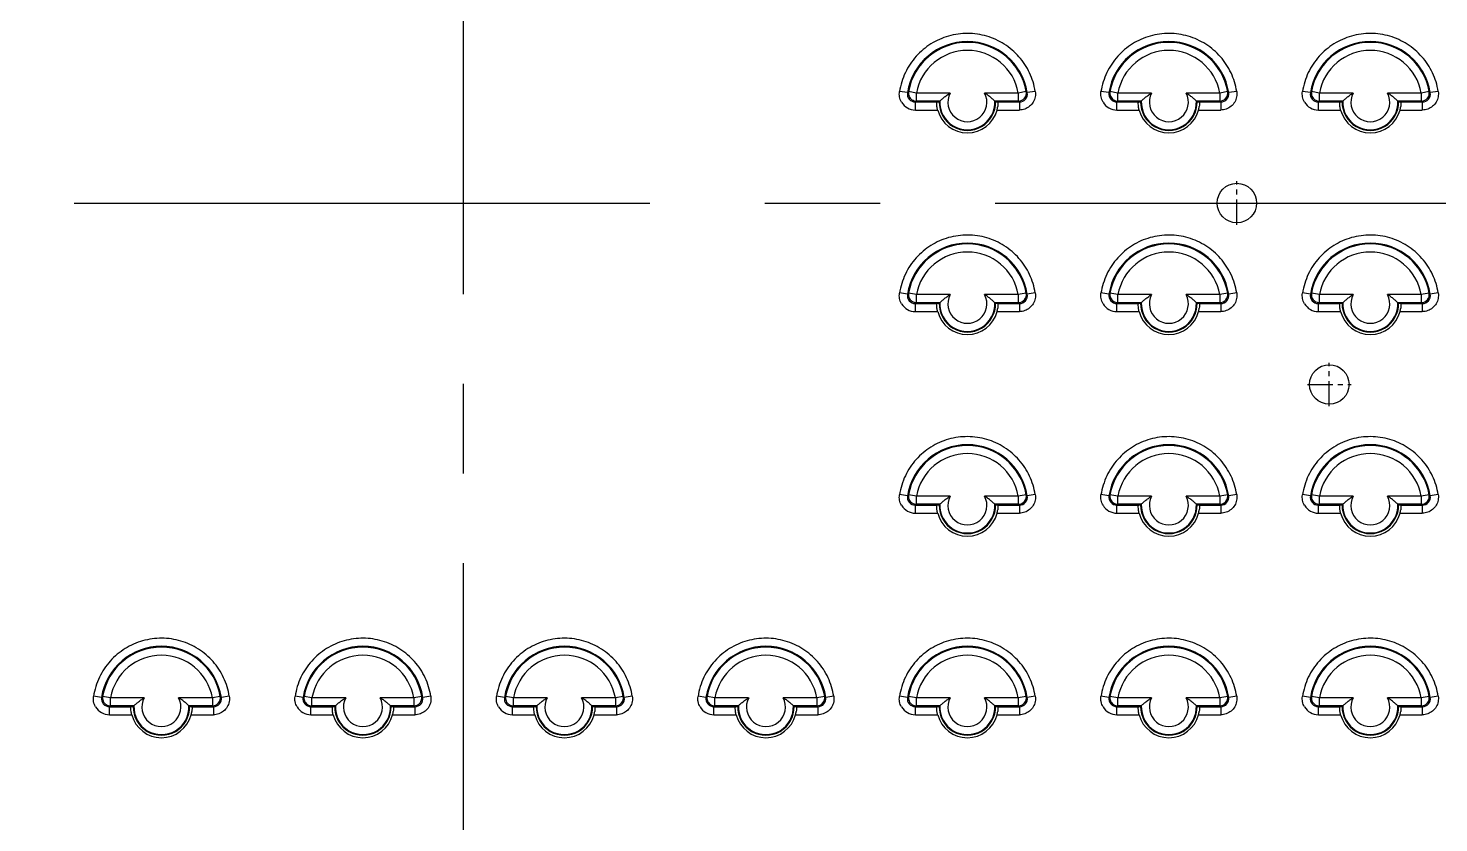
# Model space of a CAD drawing. Header units: millimetres. Extents: x 2151 to 2806, y 681 to 1136.
# Drawn here: x 2588.9 to 2658.9, y 838.9 to 878.3 of the extents above; entities that cross this region are included whole.
import ezdxf

# ---------------------------------------------------------------- set-up
doc = ezdxf.new("R2010")
doc.units = ezdxf.units.MM
doc.linetypes.add('CENTER', pattern=[50.8, 31.75, -6.35, 6.35, -6.35])

msp = doc.modelspace()

# ---------------------------------------------------------------- linework, layer by layer
at = {"color": 1, "linetype": 'CENTER', "ltscale": 0.7}
msp.add_line((2610.463, 793.947), (2610.463, 943.723), dxfattribs=at)
at = {"color": 7, "linetype": 'Continuous'}
for p, q in [((2632.489, 875.072), (2632.094, 875.136)), ((2632.934, 875.052), (2632.541, 875.123)), ((2638.385, 875.123), (2637.991, 875.052)), ((2638.831, 875.136), (2638.437, 875.072)), ((2642.489, 875.072), (2642.094, 875.136)), ((2642.934, 875.052), (2642.541, 875.123)), ((2648.385, 875.123), (2647.991, 875.052)), ((2648.831, 875.136), (2648.437, 875.072)), ((2652.489, 875.072), (2652.094, 875.136)), ((2652.934, 875.052), (2652.541, 875.123)), ((2658.385, 875.123), (2657.991, 875.052)), ((2658.831, 875.136), (2658.437, 875.072)), ((2632.883, 874.609), (2633.952, 874.609)), ((2632.883, 874.21), (2632.883, 874.609)), ((2634.608, 875.052), (2632.934, 875.052)), ((2632.934, 874.652), (2632.934, 875.052)), ((2634.096, 874.652), (2632.934, 874.652)), ((2633.963, 874.62), (2634.063, 874.62)), ((2637.99, 875.052), (2636.317, 875.052)), ((2637.991, 874.652), (2636.83, 874.652)), ((2636.862, 874.62), (2636.962, 874.62)), ((2636.974, 874.609), (2638.042, 874.609)), ((2637.991, 875.052), (2637.991, 874.652)), ((2638.042, 874.609), (2638.042, 874.21)), ((2642.883, 874.609), (2643.952, 874.609)), ((2642.883, 874.21), (2642.883, 874.609)), ((2644.608, 875.052), (2642.934, 875.052)), ((2642.934, 874.652), (2642.934, 875.052)), ((2644.096, 874.652), (2642.934, 874.652)), ((2643.963, 874.62), (2644.063, 874.62)), ((2647.99, 875.052), (2646.317, 875.052)), ((2647.991, 874.652), (2646.83, 874.652)), ((2646.862, 874.62), (2646.962, 874.62)), ((2646.974, 874.609), (2648.042, 874.609)), ((2647.991, 875.052), (2647.991, 874.652)), ((2648.042, 874.609), (2648.042, 874.21)), ((2652.883, 874.609), (2653.952, 874.609)), ((2652.883, 874.21), (2652.883, 874.609)), ((2654.608, 875.052), (2652.934, 875.052)), ((2652.934, 874.652), (2652.934, 875.052)), ((2654.096, 874.652), (2652.934, 874.652)), ((2653.963, 874.62), (2654.063, 874.62)), ((2657.99, 875.052), (2656.317, 875.052)), ((2657.991, 874.652), (2656.83, 874.652)), ((2656.862, 874.62), (2656.962, 874.62)), ((2656.974, 874.609), (2658.042, 874.609)), ((2657.991, 875.052), (2657.991, 874.652)), ((2658.042, 874.609), (2658.042, 874.21)), ((2632.883, 874.21), (2633.988, 874.21)), ((2636.937, 874.21), (2638.042, 874.21)), ((2642.883, 874.21), (2643.988, 874.21)), ((2646.937, 874.21), (2648.042, 874.21)), ((2652.883, 874.21), (2653.988, 874.21)), ((2656.937, 874.21), (2658.042, 874.21)), ((2632.489, 865.072), (2632.094, 865.136)), ((2632.934, 865.052), (2632.541, 865.123)), ((2634.608, 865.052), (2632.934, 865.052)), ((2632.934, 864.652), (2632.934, 865.052)), ((2634.096, 864.652), (2632.934, 864.652)), ((2633.963, 864.62), (2634.063, 864.62)), ((2637.99, 865.052), (2636.317, 865.052)), ((2637.991, 864.652), (2636.83, 864.652)), ((2636.862, 864.62), (2636.962, 864.62)), ((2638.385, 865.123), (2637.991, 865.052)), ((2637.991, 865.052), (2637.991, 864.652)), ((2638.831, 865.136), (2638.437, 865.072)), ((2642.489, 865.072), (2642.094, 865.136)), ((2642.934, 865.052), (2642.541, 865.123)), ((2644.608, 865.052), (2642.934, 865.052)), ((2642.934, 864.652), (2642.934, 865.052)), ((2644.096, 864.652), (2642.934, 864.652)), ((2643.963, 864.62), (2644.063, 864.62)), ((2647.99, 865.052), (2646.317, 865.052)), ((2647.991, 864.652), (2646.83, 864.652)), ((2646.862, 864.62), (2646.962, 864.62)), ((2648.385, 865.123), (2647.991, 865.052)), ((2647.991, 865.052), (2647.991, 864.652)), ((2648.831, 865.136), (2648.437, 865.072)), ((2652.489, 865.072), (2652.094, 865.136)), ((2652.934, 865.052), (2652.541, 865.123)), ((2654.608, 865.052), (2652.934, 865.052)), ((2652.934, 864.652), (2652.934, 865.052)), ((2654.096, 864.652), (2652.934, 864.652)), ((2653.963, 864.62), (2654.063, 864.62)), ((2657.99, 865.052), (2656.317, 865.052)), ((2657.991, 864.652), (2656.83, 864.652)), ((2656.862, 864.62), (2656.962, 864.62)), ((2658.385, 865.123), (2657.991, 865.052)), ((2657.991, 865.052), (2657.991, 864.652)), ((2658.831, 865.136), (2658.437, 865.072)), ((2632.883, 864.609), (2633.952, 864.609)), ((2632.883, 864.21), (2632.883, 864.609)), ((2632.883, 864.21), (2633.988, 864.21)), ((2636.937, 864.21), (2638.042, 864.21)), ((2636.974, 864.609), (2638.042, 864.609)), ((2638.042, 864.609), (2638.042, 864.21)), ((2642.883, 864.609), (2643.952, 864.609)), ((2642.883, 864.21), (2642.883, 864.609)), ((2642.883, 864.21), (2643.988, 864.21)), ((2646.937, 864.21), (2648.042, 864.21)), ((2646.974, 864.609), (2648.042, 864.609)), ((2648.042, 864.609), (2648.042, 864.21)), ((2652.883, 864.609), (2653.952, 864.609)), ((2652.883, 864.21), (2652.883, 864.609)), ((2652.883, 864.21), (2653.988, 864.21)), ((2656.937, 864.21), (2658.042, 864.21)), ((2656.974, 864.609), (2658.042, 864.609)), ((2658.042, 864.609), (2658.042, 864.21)), ((2632.489, 855.072), (2632.094, 855.136)), ((2632.934, 855.052), (2632.541, 855.123)), ((2634.608, 855.052), (2632.934, 855.052)), ((2632.934, 854.652), (2632.934, 855.052)), ((2637.99, 855.052), (2636.317, 855.052)), ((2638.385, 855.123), (2637.991, 855.052)), ((2637.991, 855.052), (2637.991, 854.652)), ((2638.831, 855.136), (2638.437, 855.072)), ((2642.489, 855.072), (2642.094, 855.136)), ((2642.934, 855.052), (2642.541, 855.123)), ((2644.608, 855.052), (2642.934, 855.052)), ((2642.934, 854.652), (2642.934, 855.052)), ((2647.99, 855.052), (2646.317, 855.052)), ((2648.385, 855.123), (2647.991, 855.052)), ((2647.991, 855.052), (2647.991, 854.652)), ((2648.831, 855.136), (2648.437, 855.072)), ((2652.489, 855.072), (2652.094, 855.136)), ((2652.934, 855.052), (2652.541, 855.123)), ((2654.608, 855.052), (2652.934, 855.052)), ((2652.934, 854.652), (2652.934, 855.052)), ((2657.99, 855.052), (2656.317, 855.052)), ((2658.385, 855.123), (2657.991, 855.052)), ((2657.991, 855.052), (2657.991, 854.652)), ((2658.831, 855.136), (2658.437, 855.072)), ((2632.883, 854.609), (2633.952, 854.609)), ((2632.883, 854.21), (2632.883, 854.609)), ((2632.883, 854.21), (2633.988, 854.21)), ((2634.096, 854.652), (2632.934, 854.652)), ((2633.963, 854.62), (2634.063, 854.62)), ((2637.991, 854.652), (2636.83, 854.652)), ((2636.862, 854.62), (2636.962, 854.62)), ((2636.937, 854.21), (2638.042, 854.21)), ((2636.974, 854.609), (2638.042, 854.609)), ((2638.042, 854.609), (2638.042, 854.21)), ((2642.883, 854.609), (2643.952, 854.609)), ((2642.883, 854.21), (2642.883, 854.609)), ((2642.883, 854.21), (2643.988, 854.21)), ((2644.096, 854.652), (2642.934, 854.652)), ((2643.963, 854.62), (2644.063, 854.62)), ((2647.991, 854.652), (2646.83, 854.652)), ((2646.862, 854.62), (2646.962, 854.62)), ((2646.937, 854.21), (2648.042, 854.21)), ((2646.974, 854.609), (2648.042, 854.609)), ((2648.042, 854.609), (2648.042, 854.21)), ((2652.883, 854.609), (2653.952, 854.609)), ((2652.883, 854.21), (2652.883, 854.609)), ((2652.883, 854.21), (2653.988, 854.21)), ((2654.096, 854.652), (2652.934, 854.652)), ((2653.963, 854.62), (2654.063, 854.62)), ((2657.991, 854.652), (2656.83, 854.652)), ((2656.862, 854.62), (2656.962, 854.62)), ((2656.937, 854.21), (2658.042, 854.21)), ((2656.974, 854.609), (2658.042, 854.609)), ((2658.042, 854.609), (2658.042, 854.21)), ((2592.489, 845.072), (2592.094, 845.136)), ((2592.934, 845.052), (2592.541, 845.123)), ((2592.934, 844.652), (2592.934, 845.052)), ((2594.608, 845.052), (2592.934, 845.052)), ((2597.99, 845.052), (2596.317, 845.052)), ((2598.385, 845.123), (2597.991, 845.052)), ((2597.991, 845.052), (2597.991, 844.652)), ((2598.831, 845.136), (2598.437, 845.072)), ((2602.489, 845.072), (2602.094, 845.136)), ((2602.934, 845.052), (2602.541, 845.123)), ((2604.608, 845.052), (2602.934, 845.052)), ((2602.934, 844.652), (2602.934, 845.052)), ((2607.99, 845.052), (2606.317, 845.052)), ((2608.385, 845.123), (2607.991, 845.052)), ((2607.991, 845.052), (2607.991, 844.652)), ((2608.831, 845.136), (2608.437, 845.072)), ((2612.489, 845.072), (2612.094, 845.136)), ((2612.934, 845.052), (2612.541, 845.123)), ((2614.608, 845.052), (2612.934, 845.052)), ((2612.934, 844.652), (2612.934, 845.052)), ((2617.99, 845.052), (2616.317, 845.052)), ((2618.385, 845.123), (2617.991, 845.052)), ((2617.991, 845.052), (2617.991, 844.652)), ((2618.831, 845.136), (2618.437, 845.072)), ((2622.489, 845.072), (2622.094, 845.136)), ((2622.934, 845.052), (2622.541, 845.123)), ((2624.608, 845.052), (2622.934, 845.052)), ((2622.934, 844.652), (2622.934, 845.052)), ((2627.99, 845.052), (2626.317, 845.052)), ((2628.385, 845.123), (2627.991, 845.052)), ((2627.991, 845.052), (2627.991, 844.652)), ((2628.831, 845.136), (2628.437, 845.072)), ((2632.489, 845.072), (2632.094, 845.136)), ((2632.934, 845.052), (2632.541, 845.123)), ((2634.608, 845.052), (2632.934, 845.052)), ((2632.934, 844.652), (2632.934, 845.052)), ((2637.99, 845.052), (2636.317, 845.052)), ((2638.385, 845.123), (2637.991, 845.052)), ((2637.991, 845.052), (2637.991, 844.652)), ((2638.831, 845.136), (2638.437, 845.072)), ((2642.489, 845.072), (2642.094, 845.136)), ((2642.934, 845.052), (2642.541, 845.123)), ((2644.608, 845.052), (2642.934, 845.052)), ((2642.934, 844.652), (2642.934, 845.052)), ((2647.99, 845.052), (2646.317, 845.052)), ((2648.385, 845.123), (2647.991, 845.052)), ((2647.991, 845.052), (2647.991, 844.652)), ((2648.831, 845.136), (2648.437, 845.072)), ((2652.489, 845.072), (2652.094, 845.136)), ((2652.934, 845.052), (2652.541, 845.123)), ((2654.608, 845.052), (2652.934, 845.052)), ((2652.934, 844.652), (2652.934, 845.052)), ((2657.99, 845.052), (2656.317, 845.052)), ((2658.385, 845.123), (2657.991, 845.052)), ((2657.991, 845.052), (2657.991, 844.652)), ((2658.831, 845.136), (2658.437, 845.072)), ((2592.883, 844.609), (2593.952, 844.609)), ((2592.883, 844.21), (2592.883, 844.609)), ((2594.096, 844.652), (2592.934, 844.652)), ((2593.963, 844.62), (2594.063, 844.62)), ((2597.991, 844.652), (2596.83, 844.652)), ((2596.862, 844.62), (2596.962, 844.62)), ((2596.974, 844.609), (2598.042, 844.609)), ((2598.042, 844.609), (2598.042, 844.21)), ((2602.883, 844.609), (2603.952, 844.609)), ((2602.883, 844.21), (2602.883, 844.609)), ((2604.096, 844.652), (2602.934, 844.652)), ((2603.963, 844.62), (2604.063, 844.62)), ((2607.991, 844.652), (2606.83, 844.652)), ((2606.862, 844.62), (2606.962, 844.62)), ((2606.974, 844.609), (2608.042, 844.609)), ((2608.042, 844.609), (2608.042, 844.21)), ((2612.883, 844.609), (2613.952, 844.609)), ((2612.883, 844.21), (2612.883, 844.609)), ((2614.096, 844.652), (2612.934, 844.652)), ((2613.963, 844.62), (2614.063, 844.62)), ((2617.991, 844.652), (2616.83, 844.652)), ((2616.862, 844.62), (2616.962, 844.62)), ((2616.974, 844.609), (2618.042, 844.609)), ((2618.042, 844.609), (2618.042, 844.21)), ((2622.883, 844.609), (2623.952, 844.609)), ((2622.883, 844.21), (2622.883, 844.609)), ((2624.096, 844.652), (2622.934, 844.652)), ((2623.963, 844.62), (2624.063, 844.62)), ((2627.991, 844.652), (2626.83, 844.652)), ((2626.862, 844.62), (2626.962, 844.62)), ((2626.974, 844.609), (2628.042, 844.609)), ((2628.042, 844.609), (2628.042, 844.21)), ((2632.883, 844.609), (2633.952, 844.609)), ((2632.883, 844.21), (2632.883, 844.609)), ((2634.096, 844.652), (2632.934, 844.652)), ((2633.963, 844.62), (2634.063, 844.62)), ((2637.991, 844.652), (2636.83, 844.652)), ((2636.862, 844.62), (2636.962, 844.62)), ((2636.974, 844.609), (2638.042, 844.609)), ((2638.042, 844.609), (2638.042, 844.21)), ((2642.883, 844.609), (2643.952, 844.609)), ((2642.883, 844.21), (2642.883, 844.609)), ((2644.096, 844.652), (2642.934, 844.652)), ((2643.963, 844.62), (2644.063, 844.62)), ((2647.991, 844.652), (2646.83, 844.652)), ((2646.862, 844.62), (2646.962, 844.62)), ((2646.974, 844.609), (2648.042, 844.609)), ((2648.042, 844.609), (2648.042, 844.21)), ((2652.883, 844.609), (2653.952, 844.609)), ((2652.883, 844.21), (2652.883, 844.609)), ((2654.096, 844.652), (2652.934, 844.652)), ((2653.963, 844.62), (2654.063, 844.62)), ((2657.991, 844.652), (2656.83, 844.652)), ((2656.862, 844.62), (2656.962, 844.62)), ((2656.974, 844.609), (2658.042, 844.609)), ((2658.042, 844.609), (2658.042, 844.21)), ((2592.883, 844.21), (2593.988, 844.21)), ((2596.937, 844.21), (2598.042, 844.21)), ((2602.883, 844.21), (2603.988, 844.21)), ((2606.937, 844.21), (2608.042, 844.21)), ((2612.883, 844.21), (2613.988, 844.21)), ((2616.937, 844.21), (2618.042, 844.21)), ((2622.883, 844.21), (2623.988, 844.21)), ((2626.937, 844.21), (2628.042, 844.21)), ((2632.883, 844.21), (2633.988, 844.21)), ((2636.937, 844.21), (2638.042, 844.21)), ((2642.883, 844.21), (2643.988, 844.21)), ((2646.937, 844.21), (2648.042, 844.21)), ((2652.883, 844.21), (2653.988, 844.21)), ((2656.937, 844.21), (2658.042, 844.21))]:
    msp.add_line(p, q, dxfattribs=at)
at = {"color": 1, "linetype": 'CENTER', "ltscale": 0.039162}
for p, q in [((2648.841, 868.519), (2648.841, 870.673)), ((2647.764, 869.596), (2649.918, 869.596)), ((2653.427, 859.519), (2653.427, 861.673)), ((2652.35, 860.596), (2654.504, 860.596))]:
    msp.add_line(p, q, dxfattribs=at)
at = {"color": 1, "linetype": 'CENTER', "ltscale": 0.9}
msp.add_line((2499.688, 869.596), (2726.342, 869.596), dxfattribs=at)
at = {"color": 7, "linetype": 'Continuous'}
for centre in [(2648.841, 869.596), (2653.427, 860.596)]:
    msp.add_circle(centre, 0.979, dxfattribs=at)
for centre, radius, start, end in [((2635.463, 874.596), 3.012, 9.10237, 170.89763), ((2635.463, 874.596), 2.969, 10.22569, 169.77418), ((2645.463, 874.596), 3.012, 9.10237, 170.89763), ((2645.463, 874.596), 2.969, 10.22569, 169.77418), ((2655.463, 874.596), 3.012, 9.10237, 170.89763), ((2655.463, 874.596), 2.969, 10.22569, 169.77418), ((2635.463, 874.596), 2.569, 10.22851, 169.77324), ((2645.463, 874.596), 2.569, 10.22851, 169.77324), ((2655.463, 874.596), 2.569, 10.22851, 169.77324), ((2637.946, 869.504), 7.797, 133.89223, 134.42603), ((2637.99, 875.053), 0.4, 270.10403, 10.12189), ((2633.102, 869.63), 7.621, 45.57064, 46.11672), ((2647.946, 869.504), 7.797, 133.89223, 134.42603), ((2647.99, 875.053), 0.4, 270.10403, 10.12189), ((2643.102, 869.63), 7.621, 45.57064, 46.11672), ((2657.946, 869.504), 7.797, 133.89223, 134.42603), ((2657.99, 875.053), 0.4, 270.10403, 10.12189), ((2653.102, 869.63), 7.621, 45.57064, 46.11672), ((2632.884, 875.01), 0.8, 210.57449, 269.97824), ((2632.882, 875.008), 0.399, 170.87638, 270.15357), ((2635.463, 874.596), 1.4, 178.99954, 1.00046), ((2635.463, 874.596), 1.368, 177.63893, 2.36107), ((2635.463, 874.596), 0.968, 151.89844, 28.10156), ((2633.995, 871.604), 4.232, 45.25541, 45.46668), ((2633.525, 869.31), 6.963, 49.55524, 50.10223), ((2638.043, 875.008), 0.399, 269.85542, 9.24643), ((2642.884, 875.01), 0.8, 210.57449, 269.97824), ((2642.882, 875.008), 0.399, 170.87638, 270.15357), ((2645.463, 874.596), 1.4, 178.99954, 1.00046), ((2645.463, 874.596), 1.368, 177.63893, 2.36107), ((2645.463, 874.596), 0.968, 151.89844, 28.10156), ((2643.995, 871.604), 4.232, 45.25541, 45.46668), ((2643.525, 869.31), 6.963, 49.55524, 50.10223), ((2648.043, 875.008), 0.399, 269.85542, 9.24643), ((2652.884, 875.01), 0.8, 210.5745, 269.97823), ((2652.882, 875.008), 0.399, 170.87638, 270.15357), ((2655.463, 874.596), 1.4, 178.99954, 1.00046), ((2655.463, 874.596), 1.368, 177.63893, 2.36107), ((2655.463, 874.596), 0.968, 151.89844, 28.10156), ((2653.995, 871.604), 4.232, 45.25541, 45.46668), ((2653.525, 869.31), 6.963, 49.55524, 50.10223), ((2658.043, 875.008), 0.399, 269.85542, 9.24643), ((2635.463, 874.596), 1.524, 194.67807, 345.32193), ((2635.662, 874.545), 1.319, 345.2528, 352.68797), ((2645.463, 874.596), 1.524, 194.67807, 345.32193), ((2645.662, 874.545), 1.319, 345.2528, 352.68797), ((2655.463, 874.596), 1.524, 194.67807, 345.32193), ((2655.662, 874.545), 1.319, 345.2528, 352.68797), ((2635.463, 864.596), 3.012, 9.10237, 170.89763), ((2635.463, 864.596), 2.969, 10.22569, 169.77418), ((2645.463, 864.596), 3.012, 9.10237, 170.89763), ((2645.463, 864.596), 2.969, 10.22569, 169.77418), ((2655.463, 864.596), 3.012, 9.10237, 170.89763), ((2655.463, 864.596), 2.969, 10.22569, 169.77418), ((2635.463, 864.596), 2.569, 10.22851, 169.77324), ((2645.463, 864.596), 2.569, 10.22851, 169.77324), ((2655.463, 864.596), 2.569, 10.22851, 169.77324), ((2632.882, 865.008), 0.399, 170.87638, 270.15357), ((2637.946, 859.504), 7.797, 133.89223, 134.42603), ((2635.463, 864.596), 1.4, 178.99954, 1.00046), ((2635.463, 864.596), 1.368, 177.63893, 2.36107), ((2635.463, 864.596), 0.968, 151.89844, 28.10156), ((2633.995, 861.604), 4.232, 45.25541, 45.46668), ((2637.99, 865.053), 0.4, 270.10403, 10.12189), ((2633.525, 859.31), 6.963, 49.55524, 50.10223), ((2638.043, 865.008), 0.399, 269.85543, 9.24643), ((2633.102, 859.63), 7.621, 45.57064, 46.11672), ((2642.882, 865.008), 0.399, 170.87638, 270.15357), ((2647.946, 859.504), 7.797, 133.89223, 134.42603), ((2645.463, 864.596), 1.4, 178.99954, 1.00046), ((2645.463, 864.596), 1.368, 177.63893, 2.36107), ((2645.463, 864.596), 0.968, 151.89844, 28.10156), ((2643.995, 861.604), 4.232, 45.25541, 45.46668), ((2647.99, 865.053), 0.4, 270.10403, 10.12189), ((2643.525, 859.31), 6.963, 49.55524, 50.10223), ((2648.043, 865.008), 0.399, 269.85542, 9.24643), ((2643.102, 859.63), 7.621, 45.57064, 46.11672), ((2652.882, 865.008), 0.399, 170.87638, 270.15357), ((2657.946, 859.504), 7.797, 133.89223, 134.42603), ((2655.463, 864.596), 1.4, 178.99954, 1.00046), ((2655.463, 864.596), 1.368, 177.63893, 2.36107), ((2655.463, 864.596), 0.968, 151.89844, 28.10156), ((2653.995, 861.604), 4.232, 45.25541, 45.46668), ((2657.99, 865.053), 0.4, 270.10403, 10.12189), ((2653.525, 859.31), 6.963, 49.55524, 50.10223), ((2658.043, 865.008), 0.399, 269.85542, 9.24643), ((2653.102, 859.63), 7.621, 45.57064, 46.11672), ((2632.884, 865.01), 0.8, 210.57449, 269.97825), ((2635.463, 864.596), 1.524, 194.67807, 345.32193), ((2635.662, 864.545), 1.319, 345.2528, 352.68797), ((2642.884, 865.01), 0.8, 210.57449, 269.97824), ((2645.463, 864.596), 1.524, 194.67807, 345.32193), ((2645.662, 864.545), 1.319, 345.2528, 352.68797), ((2652.884, 865.01), 0.8, 210.57449, 269.97823), ((2655.463, 864.596), 1.524, 194.67807, 345.32193), ((2655.662, 864.545), 1.319, 345.2528, 352.68797), ((2635.463, 854.596), 3.012, 9.10237, 170.89763), ((2635.463, 854.596), 2.969, 10.22569, 169.77418), ((2635.463, 854.596), 2.569, 10.22851, 169.77324), ((2645.463, 854.596), 3.012, 9.10237, 170.89763), ((2645.463, 854.596), 2.969, 10.22569, 169.77418), ((2645.463, 854.596), 2.569, 10.22851, 169.77324), ((2655.463, 854.596), 3.012, 9.10237, 170.89763), ((2655.463, 854.596), 2.969, 10.22569, 169.77418), ((2655.463, 854.596), 2.569, 10.22851, 169.77324), ((2632.882, 855.008), 0.399, 170.87638, 270.15357), ((2637.946, 849.504), 7.797, 133.89223, 134.42603), ((2635.463, 854.596), 0.968, 151.89844, 28.10156), ((2637.99, 855.053), 0.4, 270.10403, 10.12189), ((2638.043, 855.008), 0.399, 269.85542, 9.24643), ((2633.102, 849.63), 7.621, 45.57064, 46.11672), ((2642.882, 855.008), 0.399, 170.87638, 270.15357), ((2647.946, 849.504), 7.797, 133.89223, 134.42603), ((2645.463, 854.596), 0.968, 151.89844, 28.10156), ((2647.99, 855.053), 0.4, 270.10403, 10.12189), ((2648.043, 855.008), 0.399, 269.85542, 9.24643), ((2643.102, 849.63), 7.621, 45.57064, 46.11672), ((2652.882, 855.008), 0.399, 170.87638, 270.15357), ((2657.946, 849.504), 7.797, 133.89223, 134.42603), ((2655.463, 854.596), 0.968, 151.89844, 28.10156), ((2657.99, 855.053), 0.4, 270.10403, 10.12189), ((2658.043, 855.008), 0.399, 269.85542, 9.24643), ((2653.102, 849.63), 7.621, 45.57064, 46.11672), ((2632.884, 855.01), 0.8, 210.57449, 269.97825), ((2635.463, 854.596), 1.524, 194.67807, 345.32193), ((2635.463, 854.596), 1.4, 178.99954, 1.00046), ((2635.463, 854.596), 1.368, 177.63893, 2.36107), ((2635.662, 854.545), 1.319, 345.2528, 352.68797), ((2633.995, 851.604), 4.232, 45.25541, 45.46668), ((2633.525, 849.31), 6.963, 49.55524, 50.10223), ((2642.884, 855.01), 0.8, 210.57449, 269.97824), ((2645.463, 854.596), 1.524, 194.67807, 345.32193), ((2645.463, 854.596), 1.4, 178.99954, 1.00046), ((2645.463, 854.596), 1.368, 177.63893, 2.36107), ((2645.662, 854.545), 1.319, 345.2528, 352.68797), ((2643.995, 851.604), 4.232, 45.25541, 45.46668), ((2643.525, 849.31), 6.963, 49.55524, 50.10223), ((2652.884, 855.01), 0.8, 210.57449, 269.97824), ((2655.463, 854.596), 1.524, 194.67807, 345.32193), ((2655.463, 854.596), 1.4, 178.99954, 1.00046), ((2655.463, 854.596), 1.368, 177.63893, 2.36107), ((2655.662, 854.545), 1.319, 345.2528, 352.68797), ((2653.995, 851.604), 4.232, 45.25541, 45.46668), ((2653.525, 849.31), 6.963, 49.55524, 50.10223), ((2595.463, 844.596), 3.012, 9.10237, 170.89763), ((2595.463, 844.596), 2.969, 10.22569, 169.77418), ((2595.463, 844.596), 2.569, 10.22851, 169.77324), ((2605.463, 844.596), 3.012, 9.10237, 170.89763), ((2605.463, 844.596), 2.969, 10.22569, 169.77418), ((2605.463, 844.596), 2.569, 10.22851, 169.77324), ((2615.463, 844.596), 3.012, 9.10237, 170.89763), ((2615.463, 844.596), 2.969, 10.22569, 169.77418), ((2615.463, 844.596), 2.569, 10.22851, 169.77324), ((2625.463, 844.596), 3.012, 9.10237, 170.89763), ((2625.463, 844.596), 2.969, 10.22569, 169.77418), ((2625.463, 844.596), 2.569, 10.22851, 169.77324), ((2635.463, 844.596), 3.012, 9.10237, 170.89763), ((2635.463, 844.596), 2.969, 10.22569, 169.77418), ((2635.463, 844.596), 2.569, 10.22851, 169.77324), ((2645.463, 844.596), 3.012, 9.10237, 170.89763), ((2645.463, 844.596), 2.969, 10.22569, 169.77418), ((2645.463, 844.596), 2.569, 10.22851, 169.77324), ((2655.463, 844.596), 3.012, 9.10237, 170.89763), ((2655.463, 844.596), 2.969, 10.22569, 169.77418), ((2655.463, 844.596), 2.569, 10.22851, 169.77324), ((2592.882, 845.008), 0.399, 170.87638, 270.15357), ((2597.946, 839.504), 7.797, 133.89223, 134.42603), ((2595.463, 844.596), 0.968, 151.89844, 28.10156), ((2597.99, 845.053), 0.4, 270.10403, 10.12189), ((2598.043, 845.008), 0.399, 269.85542, 9.24643), ((2593.102, 839.63), 7.621, 45.57064, 46.11672), ((2602.882, 845.008), 0.399, 170.87638, 270.15357), ((2607.946, 839.504), 7.797, 133.89223, 134.42603), ((2605.463, 844.596), 0.968, 151.89844, 28.10156), ((2607.99, 845.053), 0.4, 270.10403, 10.12189), ((2608.043, 845.008), 0.399, 269.85542, 9.24643), ((2603.102, 839.63), 7.621, 45.57064, 46.11672), ((2612.882, 845.008), 0.399, 170.87638, 270.15357), ((2617.946, 839.504), 7.797, 133.89223, 134.42603), ((2615.463, 844.596), 0.968, 151.89844, 28.10156), ((2617.99, 845.053), 0.4, 270.10403, 10.12189), ((2618.043, 845.008), 0.399, 269.85543, 9.24643), ((2613.102, 839.63), 7.621, 45.57064, 46.11672), ((2622.882, 845.008), 0.399, 170.87638, 270.15357), ((2627.946, 839.504), 7.797, 133.89223, 134.42603), ((2625.463, 844.596), 0.968, 151.89844, 28.10156), ((2627.99, 845.053), 0.4, 270.10403, 10.12189), ((2628.043, 845.008), 0.399, 269.85542, 9.24643), ((2623.102, 839.63), 7.621, 45.57064, 46.11672), ((2632.882, 845.008), 0.399, 170.87638, 270.15357), ((2637.946, 839.504), 7.797, 133.89223, 134.42603), ((2635.463, 844.596), 0.968, 151.89844, 28.10156), ((2637.99, 845.053), 0.4, 270.10403, 10.12189), ((2638.043, 845.008), 0.399, 269.85543, 9.24643), ((2633.102, 839.63), 7.621, 45.57064, 46.11672), ((2642.882, 845.008), 0.399, 170.87638, 270.15357), ((2647.946, 839.504), 7.797, 133.89223, 134.42603), ((2645.463, 844.596), 0.968, 151.89844, 28.10156), ((2647.99, 845.053), 0.4, 270.10403, 10.12189), ((2648.043, 845.008), 0.399, 269.85542, 9.24643), ((2643.102, 839.63), 7.621, 45.57064, 46.11672), ((2652.882, 845.008), 0.399, 170.87638, 270.15357), ((2657.946, 839.504), 7.797, 133.89223, 134.42603), ((2655.463, 844.596), 0.968, 151.89844, 28.10156), ((2657.99, 845.053), 0.4, 270.10403, 10.12189), ((2658.043, 845.008), 0.399, 269.85542, 9.24643), ((2653.102, 839.63), 7.621, 45.57064, 46.11672), ((2592.884, 845.01), 0.8, 210.57449, 269.97824), ((2595.463, 844.596), 1.4, 178.99954, 1.00046), ((2595.463, 844.596), 1.368, 177.63893, 2.36107), ((2595.662, 844.545), 1.319, 345.2528, 352.68797), ((2593.995, 841.604), 4.232, 45.25541, 45.46668), ((2593.525, 839.31), 6.963, 49.55524, 50.10223), ((2602.884, 845.01), 0.8, 210.57449, 269.97824), ((2605.463, 844.596), 1.4, 178.99954, 1.00046), ((2605.463, 844.596), 1.368, 177.63893, 2.36107), ((2605.662, 844.545), 1.319, 345.2528, 352.68797), ((2603.995, 841.604), 4.232, 45.25541, 45.46668), ((2603.525, 839.31), 6.963, 49.55524, 50.10223), ((2612.884, 845.01), 0.8, 210.57449, 269.97825), ((2615.463, 844.596), 1.4, 178.99954, 1.00046), ((2615.463, 844.596), 1.368, 177.63893, 2.36107), ((2615.662, 844.545), 1.319, 345.2528, 352.68797), ((2613.995, 841.604), 4.232, 45.25541, 45.46668), ((2613.525, 839.31), 6.963, 49.55524, 50.10223), ((2622.884, 845.01), 0.8, 210.57449, 269.97825), ((2625.463, 844.596), 1.4, 178.99954, 1.00046), ((2625.463, 844.596), 1.368, 177.63893, 2.36107), ((2625.662, 844.545), 1.319, 345.2528, 352.68797), ((2623.995, 841.604), 4.232, 45.25541, 45.46668), ((2623.525, 839.31), 6.963, 49.55524, 50.10223), ((2632.884, 845.01), 0.8, 210.57449, 269.97825), ((2635.463, 844.596), 1.4, 178.99954, 1.00046), ((2635.463, 844.596), 1.368, 177.63893, 2.36107), ((2635.662, 844.545), 1.319, 345.2528, 352.68797), ((2633.995, 841.604), 4.232, 45.25541, 45.46668), ((2633.525, 839.31), 6.963, 49.55524, 50.10223), ((2642.884, 845.01), 0.8, 210.57449, 269.97824), ((2645.463, 844.596), 1.4, 178.99954, 1.00046), ((2645.463, 844.596), 1.368, 177.63893, 2.36107), ((2645.662, 844.545), 1.319, 345.2528, 352.68797), ((2643.995, 841.604), 4.232, 45.25541, 45.46668), ((2643.525, 839.31), 6.963, 49.55524, 50.10223), ((2652.884, 845.01), 0.8, 210.57449, 269.97824), ((2655.463, 844.596), 1.4, 178.99954, 1.00046), ((2655.463, 844.596), 1.368, 177.63893, 2.36107), ((2655.662, 844.545), 1.319, 345.2528, 352.68797), ((2653.995, 841.604), 4.232, 45.25541, 45.46668), ((2653.525, 839.31), 6.963, 49.55524, 50.10223), ((2595.463, 844.596), 1.524, 194.67807, 345.32193), ((2605.463, 844.596), 1.524, 194.67807, 345.32193), ((2615.463, 844.596), 1.524, 194.67807, 345.32193), ((2625.463, 844.596), 1.524, 194.67807, 345.32193), ((2635.463, 844.596), 1.524, 194.67807, 345.32193), ((2645.463, 844.596), 1.524, 194.67807, 345.32193), ((2655.463, 844.596), 1.524, 194.67807, 345.32193)]:
    msp.add_arc(centre, radius, start, end, dxfattribs=at)
for points, start_tangent, end_tangent in [([(2638.831, 875.133), (2638.549, 876.05), (2638.024, 876.85), (2637.297, 877.472), (2636.426, 877.869), (2635.479, 878.007), (2634.531, 877.878), (2633.656, 877.49), (2632.924, 876.875), (2632.385, 876.069), (2632.094, 875.121)], (-0.1582, 0.987407), (-0.1582, -0.987407)), ([(2648.831, 875.133), (2648.549, 876.05), (2648.024, 876.85), (2647.297, 877.472), (2646.426, 877.869), (2645.479, 878.007), (2644.531, 877.878), (2643.656, 877.49), (2642.924, 876.875), (2642.385, 876.069), (2642.094, 875.121)], (-0.1582, 0.987407), (-0.1582, -0.987407)), ([(2658.831, 875.133), (2658.549, 876.05), (2658.024, 876.85), (2657.297, 877.472), (2656.426, 877.869), (2655.479, 878.007), (2654.531, 877.878), (2653.656, 877.49), (2652.924, 876.875), (2652.385, 876.069), (2652.094, 875.121)], (-0.1582, 0.987407), (-0.1582, -0.987407)), ([(2632.195, 874.603), (2632.098, 874.86), (2632.094, 875.121)], (-0.508458, 0.861087), (0.158023, 0.987435)), ([(2632.541, 875.123), (2632.567, 874.895), (2632.628, 874.796)], (-0.179302, -0.983794), (0.641293, -0.767296)), ([(2638.831, 875.133), (2638.827, 874.86), (2638.731, 874.603), (2638.551, 874.393), (2638.313, 874.257), (2638.042, 874.21)], (0.158024, -0.987435), (-1, -0.000075)), ([(2642.195, 874.603), (2642.098, 874.86), (2642.094, 875.121)], (-0.508458, 0.861087), (0.158023, 0.987435)), ([(2642.541, 875.123), (2642.567, 874.895), (2642.628, 874.796)], (-0.179302, -0.983794), (0.641293, -0.767296)), ([(2648.831, 875.133), (2648.827, 874.86), (2648.731, 874.603), (2648.551, 874.393), (2648.313, 874.257), (2648.042, 874.21)], (0.158024, -0.987435), (-1, -0.000075)), ([(2652.195, 874.603), (2652.098, 874.86), (2652.094, 875.121)], (-0.508458, 0.861087), (0.158023, 0.987435)), ([(2652.541, 875.123), (2652.567, 874.895), (2652.628, 874.796)], (-0.179302, -0.983794), (0.641293, -0.767296)), ([(2658.831, 875.133), (2658.827, 874.86), (2658.731, 874.603), (2658.551, 874.393), (2658.313, 874.257), (2658.042, 874.21)], (0.158024, -0.987435), (-1, -0.000075)), ([(2632.628, 874.796), (2632.714, 874.719), (2632.934, 874.652)], (0.641293, -0.767296), (0.999989, -0.004602)), ([(2633.988, 874.21), (2633.955, 874.377), (2633.945, 874.515), (2633.949, 874.596)], (-0.253388, 0.967365), (0.12877, 0.991674)), ([(2633.949, 874.596), (2633.952, 874.609)], (0.12877, 0.991674), (0.710254, 0.703945)), ([(2634.096, 874.652), (2634.161, 874.713), (2634.29, 874.826), (2634.446, 874.945), (2634.608, 875.052)], (0.721525, 0.692388), (0.857623, 0.514278)), ([(2636.83, 874.652), (2636.764, 874.713), (2636.635, 874.826), (2636.479, 874.945), (2636.317, 875.052)], (-0.721525, 0.692388), (-0.857623, 0.514278)), ([(2636.977, 874.596), (2636.98, 874.515), (2636.97, 874.377)], (0.12877, -0.991674), (-0.125954, -0.992036)), ([(2642.628, 874.796), (2642.714, 874.719), (2642.934, 874.652)], (0.641293, -0.767296), (0.999989, -0.004602)), ([(2643.988, 874.21), (2643.955, 874.377), (2643.945, 874.515), (2643.949, 874.596)], (-0.253388, 0.967365), (0.12877, 0.991674)), ([(2643.949, 874.596), (2643.952, 874.609)], (0.12877, 0.991674), (0.710254, 0.703945)), ([(2644.096, 874.652), (2644.161, 874.713), (2644.29, 874.826), (2644.446, 874.945), (2644.608, 875.052)], (0.721525, 0.692388), (0.857623, 0.514278)), ([(2646.83, 874.652), (2646.764, 874.713), (2646.635, 874.826), (2646.479, 874.945), (2646.317, 875.052)], (-0.721525, 0.692388), (-0.857623, 0.514278)), ([(2646.977, 874.596), (2646.98, 874.515), (2646.97, 874.377)], (0.12877, -0.991674), (-0.125954, -0.992036)), ([(2652.628, 874.796), (2652.714, 874.719), (2652.934, 874.652)], (0.641293, -0.767296), (0.999989, -0.004602)), ([(2653.988, 874.21), (2653.955, 874.377), (2653.945, 874.515), (2653.949, 874.596)], (-0.253388, 0.967365), (0.12877, 0.991674)), ([(2653.949, 874.596), (2653.952, 874.609)], (0.12877, 0.991674), (0.710254, 0.703945)), ([(2654.096, 874.652), (2654.161, 874.713), (2654.29, 874.826), (2654.446, 874.945), (2654.608, 875.052)], (0.721525, 0.692388), (0.857623, 0.514278)), ([(2656.83, 874.652), (2656.764, 874.713), (2656.635, 874.826), (2656.479, 874.945), (2656.317, 875.052)], (-0.721525, 0.692388), (-0.857623, 0.514278)), ([(2656.977, 874.596), (2656.98, 874.515), (2656.97, 874.377)], (0.12877, -0.991674), (-0.125954, -0.992036)), ([(2638.831, 865.133), (2638.549, 866.05), (2638.024, 866.85), (2637.297, 867.472), (2636.426, 867.869), (2635.479, 868.007), (2634.531, 867.878), (2633.656, 867.49), (2632.924, 866.875), (2632.385, 866.069), (2632.094, 865.121)], (-0.1582, 0.987407), (-0.1582, -0.987407)), ([(2648.831, 865.133), (2648.549, 866.05), (2648.024, 866.85), (2647.297, 867.472), (2646.426, 867.869), (2645.479, 868.007), (2644.531, 867.878), (2643.656, 867.49), (2642.924, 866.875), (2642.385, 866.069), (2642.094, 865.121)], (-0.1582, 0.987407), (-0.1582, -0.987407)), ([(2658.831, 865.133), (2658.549, 866.05), (2658.024, 866.85), (2657.297, 867.472), (2656.426, 867.869), (2655.479, 868.007), (2654.531, 867.878), (2653.656, 867.49), (2652.924, 866.875), (2652.385, 866.069), (2652.094, 865.121)], (-0.1582, 0.987407), (-0.1582, -0.987407)), ([(2632.195, 864.603), (2632.098, 864.86), (2632.094, 865.121)], (-0.508458, 0.861087), (0.158023, 0.987435)), ([(2632.541, 865.123), (2632.567, 864.895), (2632.628, 864.796)], (-0.179302, -0.983794), (0.641293, -0.767296)), ([(2632.628, 864.796), (2632.714, 864.719), (2632.934, 864.652)], (0.641293, -0.767296), (0.999989, -0.004602)), ([(2634.096, 864.652), (2634.161, 864.713), (2634.29, 864.826), (2634.446, 864.945), (2634.608, 865.052)], (0.721525, 0.692388), (0.857623, 0.514278)), ([(2636.83, 864.652), (2636.764, 864.713), (2636.635, 864.826), (2636.479, 864.945), (2636.317, 865.052)], (-0.721525, 0.692388), (-0.857623, 0.514278)), ([(2638.831, 865.133), (2638.827, 864.86), (2638.731, 864.603), (2638.551, 864.393), (2638.313, 864.257), (2638.042, 864.21)], (0.158024, -0.987435), (-1, -0.000075)), ([(2642.195, 864.603), (2642.098, 864.86), (2642.094, 865.121)], (-0.508458, 0.861087), (0.158023, 0.987435)), ([(2642.541, 865.123), (2642.567, 864.895), (2642.628, 864.796)], (-0.179302, -0.983794), (0.641293, -0.767296)), ([(2642.628, 864.796), (2642.714, 864.719), (2642.934, 864.652)], (0.641293, -0.767296), (0.999989, -0.004602)), ([(2644.096, 864.652), (2644.161, 864.713), (2644.29, 864.826), (2644.446, 864.945), (2644.608, 865.052)], (0.721525, 0.692388), (0.857623, 0.514278)), ([(2646.83, 864.652), (2646.764, 864.713), (2646.635, 864.826), (2646.479, 864.945), (2646.317, 865.052)], (-0.721525, 0.692388), (-0.857623, 0.514278)), ([(2648.831, 865.133), (2648.827, 864.86), (2648.731, 864.603), (2648.551, 864.393), (2648.313, 864.257), (2648.042, 864.21)], (0.158024, -0.987435), (-1, -0.000075)), ([(2652.195, 864.603), (2652.098, 864.86), (2652.094, 865.121)], (-0.508458, 0.861087), (0.158023, 0.987435)), ([(2652.541, 865.123), (2652.567, 864.895), (2652.628, 864.796)], (-0.179302, -0.983794), (0.641293, -0.767296)), ([(2652.628, 864.796), (2652.714, 864.719), (2652.934, 864.652)], (0.641293, -0.767296), (0.999989, -0.004602)), ([(2654.096, 864.652), (2654.161, 864.713), (2654.29, 864.826), (2654.446, 864.945), (2654.608, 865.052)], (0.721525, 0.692388), (0.857623, 0.514278)), ([(2656.83, 864.652), (2656.764, 864.713), (2656.635, 864.826), (2656.479, 864.945), (2656.317, 865.052)], (-0.721525, 0.692388), (-0.857623, 0.514278)), ([(2658.831, 865.133), (2658.827, 864.86), (2658.731, 864.603), (2658.551, 864.393), (2658.313, 864.257), (2658.042, 864.21)], (0.158024, -0.987435), (-1, -0.000075)), ([(2633.988, 864.21), (2633.955, 864.377), (2633.945, 864.515), (2633.949, 864.596)], (-0.253388, 0.967365), (0.12877, 0.991674)), ([(2633.949, 864.596), (2633.952, 864.609)], (0.12877, 0.991674), (0.710254, 0.703945)), ([(2636.977, 864.596), (2636.98, 864.515), (2636.97, 864.377)], (0.12877, -0.991674), (-0.125954, -0.992036)), ([(2643.988, 864.21), (2643.955, 864.377), (2643.945, 864.515), (2643.949, 864.596)], (-0.253388, 0.967365), (0.12877, 0.991674)), ([(2643.949, 864.596), (2643.952, 864.609)], (0.12877, 0.991674), (0.710254, 0.703945)), ([(2646.977, 864.596), (2646.98, 864.515), (2646.97, 864.377)], (0.12877, -0.991674), (-0.125954, -0.992036)), ([(2653.988, 864.21), (2653.955, 864.377), (2653.945, 864.515), (2653.949, 864.596)], (-0.253388, 0.967365), (0.12877, 0.991674)), ([(2653.949, 864.596), (2653.952, 864.609)], (0.12877, 0.991674), (0.710254, 0.703945)), ([(2656.977, 864.596), (2656.98, 864.515), (2656.97, 864.377)], (0.12877, -0.991674), (-0.125954, -0.992036)), ([(2638.831, 855.133), (2638.549, 856.05), (2638.024, 856.85), (2637.297, 857.472), (2636.426, 857.869), (2635.479, 858.007), (2634.531, 857.878), (2633.656, 857.49), (2632.924, 856.875), (2632.385, 856.069), (2632.094, 855.121)], (-0.1582, 0.987407), (-0.1582, -0.987407)), ([(2648.831, 855.133), (2648.549, 856.05), (2648.024, 856.85), (2647.297, 857.472), (2646.426, 857.869), (2645.479, 858.007), (2644.531, 857.878), (2643.656, 857.49), (2642.924, 856.875), (2642.385, 856.069), (2642.094, 855.121)], (-0.1582, 0.987407), (-0.1582, -0.987407)), ([(2658.831, 855.133), (2658.549, 856.05), (2658.024, 856.85), (2657.297, 857.472), (2656.426, 857.869), (2655.479, 858.007), (2654.531, 857.878), (2653.656, 857.49), (2652.924, 856.875), (2652.385, 856.069), (2652.094, 855.121)], (-0.1582, 0.987407), (-0.1582, -0.987407)), ([(2632.195, 854.603), (2632.098, 854.86), (2632.094, 855.121)], (-0.508458, 0.861087), (0.158023, 0.987435)), ([(2632.541, 855.123), (2632.567, 854.895), (2632.628, 854.796)], (-0.179302, -0.983794), (0.641293, -0.767296)), ([(2634.096, 854.652), (2634.161, 854.713), (2634.29, 854.826), (2634.446, 854.945), (2634.608, 855.052)], (0.721525, 0.692388), (0.857623, 0.514278)), ([(2636.83, 854.652), (2636.764, 854.713), (2636.635, 854.826), (2636.479, 854.945), (2636.317, 855.052)], (-0.721525, 0.692388), (-0.857623, 0.514278)), ([(2638.831, 855.133), (2638.827, 854.86), (2638.731, 854.603), (2638.551, 854.393), (2638.313, 854.257), (2638.042, 854.21)], (0.158024, -0.987435), (-1, -0.000075)), ([(2642.195, 854.603), (2642.098, 854.86), (2642.094, 855.121)], (-0.508458, 0.861087), (0.158023, 0.987435)), ([(2642.541, 855.123), (2642.567, 854.895), (2642.628, 854.796)], (-0.179302, -0.983794), (0.641293, -0.767296)), ([(2644.096, 854.652), (2644.161, 854.713), (2644.29, 854.826), (2644.446, 854.945), (2644.608, 855.052)], (0.721525, 0.692388), (0.857623, 0.514278)), ([(2646.83, 854.652), (2646.764, 854.713), (2646.635, 854.826), (2646.479, 854.945), (2646.317, 855.052)], (-0.721525, 0.692388), (-0.857623, 0.514278)), ([(2648.831, 855.133), (2648.827, 854.86), (2648.731, 854.603), (2648.551, 854.393), (2648.313, 854.257), (2648.042, 854.21)], (0.158024, -0.987435), (-1, -0.000075)), ([(2652.195, 854.603), (2652.098, 854.86), (2652.094, 855.121)], (-0.508458, 0.861087), (0.158023, 0.987435)), ([(2652.541, 855.123), (2652.567, 854.895), (2652.628, 854.796)], (-0.179302, -0.983794), (0.641293, -0.767296)), ([(2654.096, 854.652), (2654.161, 854.713), (2654.29, 854.826), (2654.446, 854.945), (2654.608, 855.052)], (0.721525, 0.692388), (0.857623, 0.514278)), ([(2656.83, 854.652), (2656.764, 854.713), (2656.635, 854.826), (2656.479, 854.945), (2656.317, 855.052)], (-0.721525, 0.692388), (-0.857623, 0.514278)), ([(2658.831, 855.133), (2658.827, 854.86), (2658.731, 854.603), (2658.551, 854.393), (2658.313, 854.257), (2658.042, 854.21)], (0.158024, -0.987435), (-1, -0.000075)), ([(2632.628, 854.796), (2632.714, 854.719), (2632.934, 854.652)], (0.641293, -0.767296), (0.999989, -0.004602)), ([(2633.988, 854.21), (2633.955, 854.377), (2633.945, 854.515), (2633.949, 854.596)], (-0.253388, 0.967365), (0.12877, 0.991674)), ([(2633.949, 854.596), (2633.952, 854.609)], (0.12877, 0.991674), (0.710254, 0.703945)), ([(2636.977, 854.596), (2636.98, 854.515), (2636.97, 854.377)], (0.12877, -0.991674), (-0.125954, -0.992036)), ([(2642.628, 854.796), (2642.714, 854.719), (2642.934, 854.652)], (0.641293, -0.767296), (0.999989, -0.004602)), ([(2643.988, 854.21), (2643.955, 854.377), (2643.945, 854.515), (2643.949, 854.596)], (-0.253388, 0.967365), (0.12877, 0.991674)), ([(2643.949, 854.596), (2643.952, 854.609)], (0.12877, 0.991674), (0.710254, 0.703945)), ([(2646.977, 854.596), (2646.98, 854.515), (2646.97, 854.377)], (0.12877, -0.991674), (-0.125954, -0.992036)), ([(2652.628, 854.796), (2652.714, 854.719), (2652.934, 854.652)], (0.641293, -0.767296), (0.999989, -0.004602)), ([(2653.988, 854.21), (2653.955, 854.377), (2653.945, 854.515), (2653.949, 854.596)], (-0.253388, 0.967365), (0.12877, 0.991674)), ([(2653.949, 854.596), (2653.952, 854.609)], (0.12877, 0.991674), (0.710254, 0.703945)), ([(2656.977, 854.596), (2656.98, 854.515), (2656.97, 854.377)], (0.12877, -0.991674), (-0.125954, -0.992036)), ([(2598.831, 845.133), (2598.549, 846.05), (2598.024, 846.85), (2597.297, 847.472), (2596.426, 847.869), (2595.479, 848.007), (2594.531, 847.878), (2593.656, 847.49), (2592.924, 846.875), (2592.385, 846.069), (2592.094, 845.121)], (-0.1582, 0.987407), (-0.1582, -0.987407)), ([(2608.831, 845.133), (2608.549, 846.05), (2608.024, 846.85), (2607.297, 847.472), (2606.426, 847.869), (2605.479, 848.007), (2604.531, 847.878), (2603.656, 847.49), (2602.924, 846.875), (2602.385, 846.069), (2602.094, 845.121)], (-0.1582, 0.987407), (-0.1582, -0.987407)), ([(2618.831, 845.133), (2618.549, 846.05), (2618.024, 846.85), (2617.297, 847.472), (2616.426, 847.869), (2615.479, 848.007), (2614.531, 847.878), (2613.656, 847.49), (2612.924, 846.875), (2612.385, 846.069), (2612.094, 845.121)], (-0.1582, 0.987407), (-0.1582, -0.987407)), ([(2628.831, 845.133), (2628.549, 846.05), (2628.024, 846.85), (2627.297, 847.472), (2626.426, 847.869), (2625.479, 848.007), (2624.531, 847.878), (2623.656, 847.49), (2622.924, 846.875), (2622.385, 846.069), (2622.094, 845.121)], (-0.1582, 0.987407), (-0.1582, -0.987407)), ([(2638.831, 845.133), (2638.549, 846.05), (2638.024, 846.85), (2637.297, 847.472), (2636.426, 847.869), (2635.479, 848.007), (2634.531, 847.878), (2633.656, 847.49), (2632.924, 846.875), (2632.385, 846.069), (2632.094, 845.121)], (-0.1582, 0.987407), (-0.1582, -0.987407)), ([(2648.831, 845.133), (2648.549, 846.05), (2648.024, 846.85), (2647.297, 847.472), (2646.426, 847.869), (2645.479, 848.007), (2644.531, 847.878), (2643.656, 847.49), (2642.924, 846.875), (2642.385, 846.069), (2642.094, 845.121)], (-0.1582, 0.987407), (-0.1582, -0.987407)), ([(2658.831, 845.133), (2658.549, 846.05), (2658.024, 846.85), (2657.297, 847.472), (2656.426, 847.869), (2655.479, 848.007), (2654.531, 847.878), (2653.656, 847.49), (2652.924, 846.875), (2652.385, 846.069), (2652.094, 845.121)], (-0.1582, 0.987407), (-0.1582, -0.987407)), ([(2592.195, 844.603), (2592.098, 844.86), (2592.094, 845.121)], (-0.508458, 0.861087), (0.158023, 0.987435)), ([(2592.541, 845.123), (2592.567, 844.895), (2592.628, 844.796)], (-0.179302, -0.983794), (0.641293, -0.767296)), ([(2594.096, 844.652), (2594.161, 844.713), (2594.29, 844.826), (2594.446, 844.945), (2594.608, 845.052)], (0.721525, 0.692388), (0.857623, 0.514278)), ([(2596.83, 844.652), (2596.764, 844.713), (2596.635, 844.826), (2596.479, 844.945), (2596.317, 845.052)], (-0.721525, 0.692388), (-0.857623, 0.514278)), ([(2598.831, 845.133), (2598.827, 844.86), (2598.731, 844.603), (2598.551, 844.393), (2598.313, 844.257), (2598.042, 844.21)], (0.158024, -0.987435), (-1, -0.000075)), ([(2602.195, 844.603), (2602.098, 844.86), (2602.094, 845.121)], (-0.508458, 0.861087), (0.158023, 0.987435)), ([(2602.541, 845.123), (2602.567, 844.895), (2602.628, 844.796)], (-0.179302, -0.983794), (0.641293, -0.767296)), ([(2604.096, 844.652), (2604.161, 844.713), (2604.29, 844.826), (2604.446, 844.945), (2604.608, 845.052)], (0.721525, 0.692388), (0.857623, 0.514278)), ([(2606.83, 844.652), (2606.764, 844.713), (2606.635, 844.826), (2606.479, 844.945), (2606.317, 845.052)], (-0.721525, 0.692388), (-0.857623, 0.514278)), ([(2608.831, 845.133), (2608.827, 844.86), (2608.731, 844.603), (2608.551, 844.393), (2608.313, 844.257), (2608.042, 844.21)], (0.158024, -0.987435), (-1, -0.000075)), ([(2612.195, 844.603), (2612.098, 844.86), (2612.094, 845.121)], (-0.508458, 0.861087), (0.158023, 0.987435)), ([(2612.541, 845.123), (2612.567, 844.895), (2612.628, 844.796)], (-0.179302, -0.983794), (0.641293, -0.767296)), ([(2614.096, 844.652), (2614.161, 844.713), (2614.29, 844.826), (2614.446, 844.945), (2614.608, 845.052)], (0.721525, 0.692388), (0.857623, 0.514278)), ([(2616.83, 844.652), (2616.764, 844.713), (2616.635, 844.826), (2616.479, 844.945), (2616.317, 845.052)], (-0.721525, 0.692388), (-0.857623, 0.514278)), ([(2618.831, 845.133), (2618.827, 844.86), (2618.731, 844.603), (2618.551, 844.393), (2618.313, 844.257), (2618.042, 844.21)], (0.158024, -0.987435), (-1, -0.000075)), ([(2622.195, 844.603), (2622.098, 844.86), (2622.094, 845.121)], (-0.508458, 0.861087), (0.158023, 0.987435)), ([(2622.541, 845.123), (2622.567, 844.895), (2622.628, 844.796)], (-0.179302, -0.983794), (0.641293, -0.767296)), ([(2624.096, 844.652), (2624.161, 844.713), (2624.29, 844.826), (2624.446, 844.945), (2624.608, 845.052)], (0.721525, 0.692388), (0.857623, 0.514278)), ([(2626.83, 844.652), (2626.764, 844.713), (2626.635, 844.826), (2626.479, 844.945), (2626.317, 845.052)], (-0.721525, 0.692388), (-0.857623, 0.514278)), ([(2628.831, 845.133), (2628.827, 844.86), (2628.731, 844.603), (2628.551, 844.393), (2628.313, 844.257), (2628.042, 844.21)], (0.158024, -0.987435), (-1, -0.000075)), ([(2632.195, 844.603), (2632.098, 844.86), (2632.094, 845.121)], (-0.508458, 0.861087), (0.158023, 0.987435)), ([(2632.541, 845.123), (2632.567, 844.895), (2632.628, 844.796)], (-0.179302, -0.983794), (0.641293, -0.767296)), ([(2634.096, 844.652), (2634.161, 844.713), (2634.29, 844.826), (2634.446, 844.945), (2634.608, 845.052)], (0.721525, 0.692388), (0.857623, 0.514278)), ([(2636.83, 844.652), (2636.764, 844.713), (2636.635, 844.826), (2636.479, 844.945), (2636.317, 845.052)], (-0.721525, 0.692388), (-0.857623, 0.514278)), ([(2638.831, 845.133), (2638.827, 844.86), (2638.731, 844.603), (2638.551, 844.393), (2638.313, 844.257), (2638.042, 844.21)], (0.158024, -0.987435), (-1, -0.000075)), ([(2642.195, 844.603), (2642.098, 844.86), (2642.094, 845.121)], (-0.508458, 0.861087), (0.158023, 0.987435)), ([(2642.541, 845.123), (2642.567, 844.895), (2642.628, 844.796)], (-0.179302, -0.983794), (0.641293, -0.767296)), ([(2644.096, 844.652), (2644.161, 844.713), (2644.29, 844.826), (2644.446, 844.945), (2644.608, 845.052)], (0.721525, 0.692388), (0.857623, 0.514278)), ([(2646.83, 844.652), (2646.764, 844.713), (2646.635, 844.826), (2646.479, 844.945), (2646.317, 845.052)], (-0.721525, 0.692388), (-0.857623, 0.514278)), ([(2648.831, 845.133), (2648.827, 844.86), (2648.731, 844.603), (2648.551, 844.393), (2648.313, 844.257), (2648.042, 844.21)], (0.158024, -0.987435), (-1, -0.000075)), ([(2652.195, 844.603), (2652.098, 844.86), (2652.094, 845.121)], (-0.508458, 0.861087), (0.158023, 0.987435)), ([(2652.541, 845.123), (2652.567, 844.895), (2652.628, 844.796)], (-0.179302, -0.983794), (0.641293, -0.767296)), ([(2654.096, 844.652), (2654.161, 844.713), (2654.29, 844.826), (2654.446, 844.945), (2654.608, 845.052)], (0.721525, 0.692388), (0.857623, 0.514278)), ([(2656.83, 844.652), (2656.764, 844.713), (2656.635, 844.826), (2656.479, 844.945), (2656.317, 845.052)], (-0.721525, 0.692388), (-0.857623, 0.514278)), ([(2658.831, 845.133), (2658.827, 844.86), (2658.731, 844.603), (2658.551, 844.393), (2658.313, 844.257), (2658.042, 844.21)], (0.158024, -0.987435), (-1, -0.000075)), ([(2592.628, 844.796), (2592.714, 844.719), (2592.934, 844.652)], (0.641293, -0.767296), (0.999989, -0.004602)), ([(2593.988, 844.21), (2593.955, 844.377), (2593.945, 844.515), (2593.949, 844.596)], (-0.253388, 0.967365), (0.12877, 0.991674)), ([(2593.949, 844.596), (2593.952, 844.609)], (0.12877, 0.991674), (0.710254, 0.703945)), ([(2596.977, 844.596), (2596.98, 844.515), (2596.97, 844.377)], (0.12877, -0.991674), (-0.125954, -0.992036)), ([(2602.628, 844.796), (2602.714, 844.719), (2602.934, 844.652)], (0.641293, -0.767296), (0.999989, -0.004602)), ([(2603.988, 844.21), (2603.955, 844.377), (2603.945, 844.515), (2603.949, 844.596)], (-0.253388, 0.967365), (0.12877, 0.991674)), ([(2603.949, 844.596), (2603.952, 844.609)], (0.12877, 0.991674), (0.710254, 0.703945)), ([(2606.977, 844.596), (2606.98, 844.515), (2606.97, 844.377)], (0.12877, -0.991674), (-0.125954, -0.992036)), ([(2612.628, 844.796), (2612.714, 844.719), (2612.934, 844.652)], (0.641293, -0.767296), (0.999989, -0.004602)), ([(2613.988, 844.21), (2613.955, 844.377), (2613.945, 844.515), (2613.949, 844.596)], (-0.253388, 0.967365), (0.12877, 0.991674)), ([(2613.949, 844.596), (2613.952, 844.609)], (0.12877, 0.991674), (0.710254, 0.703945)), ([(2616.977, 844.596), (2616.98, 844.515), (2616.97, 844.377)], (0.12877, -0.991674), (-0.125954, -0.992036)), ([(2622.628, 844.796), (2622.714, 844.719), (2622.934, 844.652)], (0.641293, -0.767296), (0.999989, -0.004602)), ([(2623.988, 844.21), (2623.955, 844.377), (2623.945, 844.515), (2623.949, 844.596)], (-0.253388, 0.967365), (0.12877, 0.991674)), ([(2623.949, 844.596), (2623.952, 844.609)], (0.12877, 0.991674), (0.710254, 0.703945)), ([(2626.977, 844.596), (2626.98, 844.515), (2626.97, 844.377)], (0.12877, -0.991674), (-0.125954, -0.992036)), ([(2632.628, 844.796), (2632.714, 844.719), (2632.934, 844.652)], (0.641293, -0.767296), (0.999989, -0.004602)), ([(2633.988, 844.21), (2633.955, 844.377), (2633.945, 844.515), (2633.949, 844.596)], (-0.253388, 0.967365), (0.12877, 0.991674)), ([(2633.949, 844.596), (2633.952, 844.609)], (0.12877, 0.991674), (0.710254, 0.703945)), ([(2636.977, 844.596), (2636.98, 844.515), (2636.97, 844.377)], (0.12877, -0.991674), (-0.125954, -0.992036)), ([(2642.628, 844.796), (2642.714, 844.719), (2642.934, 844.652)], (0.641293, -0.767296), (0.999989, -0.004602)), ([(2643.988, 844.21), (2643.955, 844.377), (2643.945, 844.515), (2643.949, 844.596)], (-0.253388, 0.967365), (0.12877, 0.991674)), ([(2643.949, 844.596), (2643.952, 844.609)], (0.12877, 0.991674), (0.710254, 0.703945)), ([(2646.977, 844.596), (2646.98, 844.515), (2646.97, 844.377)], (0.12877, -0.991674), (-0.125954, -0.992036)), ([(2652.628, 844.796), (2652.714, 844.719), (2652.934, 844.652)], (0.641293, -0.767296), (0.999989, -0.004602)), ([(2653.988, 844.21), (2653.955, 844.377), (2653.945, 844.515), (2653.949, 844.596)], (-0.253388, 0.967365), (0.12877, 0.991674)), ([(2653.949, 844.596), (2653.952, 844.609)], (0.12877, 0.991674), (0.710254, 0.703945)), ([(2656.977, 844.596), (2656.98, 844.515), (2656.97, 844.377)], (0.12877, -0.991674), (-0.125954, -0.992036))]:
    msp.add_spline(points, degree=3, dxfattribs=dict(at, start_tangent=start_tangent, end_tangent=end_tangent))

doc.saveas('drawing.dxf')
